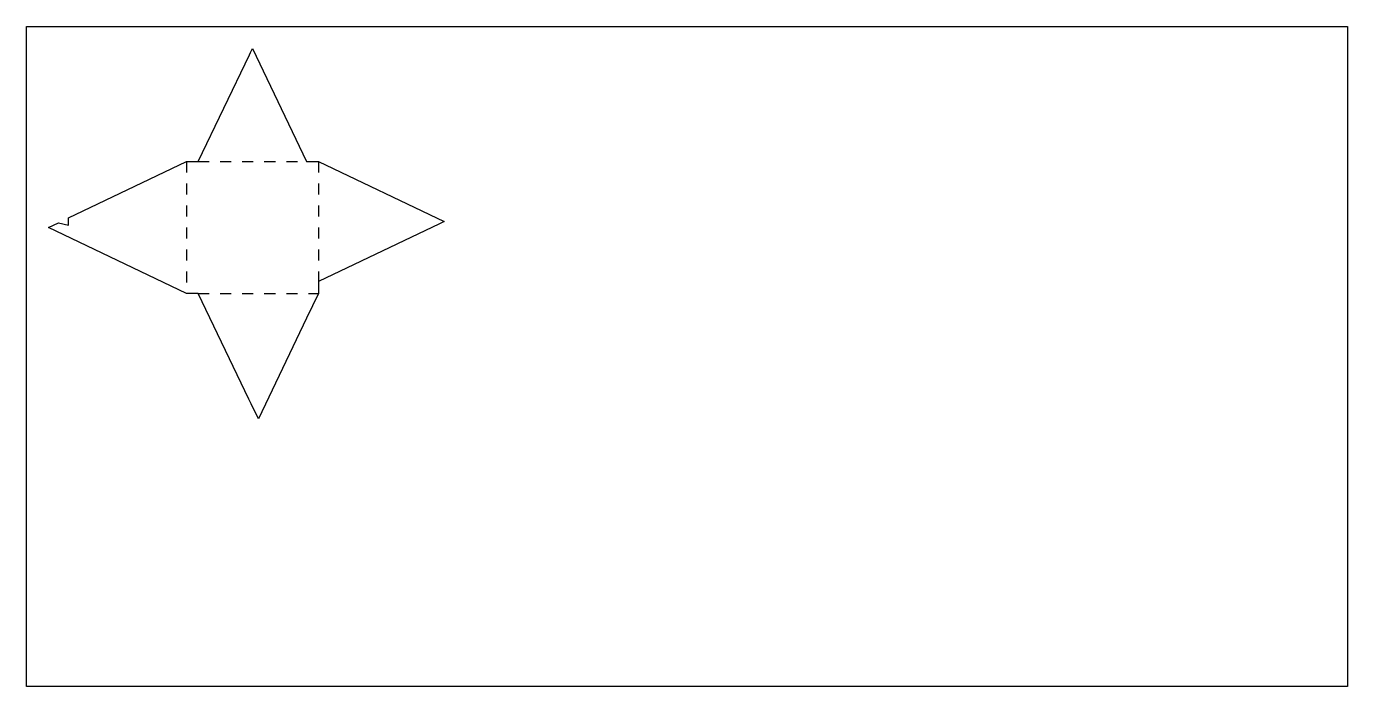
# Model space of a CAD drawing. Header units: metres. Extents: x 0 to 600, y 0 to 300.
import ezdxf

# ---------------------------------------------------------------- set-up
doc = ezdxf.new("R2010")
doc.units = ezdxf.units.M

msp = doc.modelspace()

# ---------------------------------------------------------------- linework, layer by layer
at = {"layer": '1'}
for p, q in [((101.270158, 287.118813), (101.726382, 288.071558)), ((101.726382, 288.071558), (102.64982, 290)), ((102.64982, 290), (127.253838, 238.618757)), ((78.045803, 238.618757), (101.270158, 287.118813)), ((19.166666, 213.008235), (72.64982, 238.618757)), ((72.64982, 238.618757), (78.045803, 238.618757)), ((127.253838, 238.618757), (132.64982, 238.618757)), ((132.64982, 238.618757), (189.665352, 211.316749)), ((10, 208.618757), (14.583334, 210.813497)), ((14.583334, 210.813497), (19.166666, 209.625262)), ((19.166666, 209.625262), (19.166666, 213.008235)), ((187.563441, 210.310244), (132.64982, 184.01474)), ((189.665352, 211.316749), (187.563441, 210.310244)), ((72.64982, 178.618757), (10, 208.618757)), ((132.64982, 184.01474), (132.64982, 178.618757)), ((78.045803, 178.618757), (72.64982, 178.618757)), ((101.020108, 130.640886), (78.045803, 178.618757)), ((132.64982, 178.618757), (127.253838, 167.350179)), ((127.253838, 167.350179), (105.347812, 121.603226)), ((102.0583, 128.472802), (101.020108, 130.640886)), ((105.347812, 121.603226), (102.0583, 128.472802))]:
    msp.add_line(p, q, dxfattribs=at)
at = {"layer": 'fold-line'}
for p, q in [((72.64982, 238.618757), (72.64982, 233.618757)), ((78.045803, 238.618757), (83.045803, 238.618757)), ((88.045803, 238.618757), (93.045803, 238.618757)), ((98.045803, 238.618757), (103.045803, 238.618757)), ((108.045803, 238.618757), (113.045803, 238.618757)), ((118.045803, 238.618757), (123.045803, 238.618757)), ((132.64982, 238.618757), (132.64982, 233.618757)), ((72.64982, 228.618757), (72.64982, 223.618757)), ((132.64982, 228.618757), (132.64982, 223.618757)), ((72.64982, 218.618757), (72.64982, 213.618757)), ((132.64982, 218.618757), (132.64982, 213.618757)), ((72.64982, 208.618757), (72.64982, 203.618757)), ((132.64982, 208.618757), (132.64982, 203.618757)), ((72.64982, 198.618757), (72.64982, 193.618757)), ((132.64982, 198.618757), (132.64982, 193.618757)), ((72.64982, 188.618757), (72.64982, 183.618757)), ((132.64982, 188.618757), (132.64982, 184.01474)), ((78.045803, 178.618757), (83.045803, 178.618757)), ((88.045803, 178.618757), (93.045803, 178.618757)), ((98.045803, 178.618757), (103.045803, 178.618757)), ((108.045803, 178.618757), (113.045803, 178.618757)), ((118.045803, 178.618757), (123.045803, 178.618757)), ((128.045803, 178.618757), (132.64982, 178.618757))]:
    msp.add_line(p, q, dxfattribs=at)
at = {"layer": 'sheet_boundary'}
for p, q in [((0, 300), (600, 300)), ((0, 0), (0, 300)), ((600, 300), (600, 0)), ((600, 0), (0, 0))]:
    msp.add_line(p, q, dxfattribs=at)

doc.saveas('drawing.dxf')
